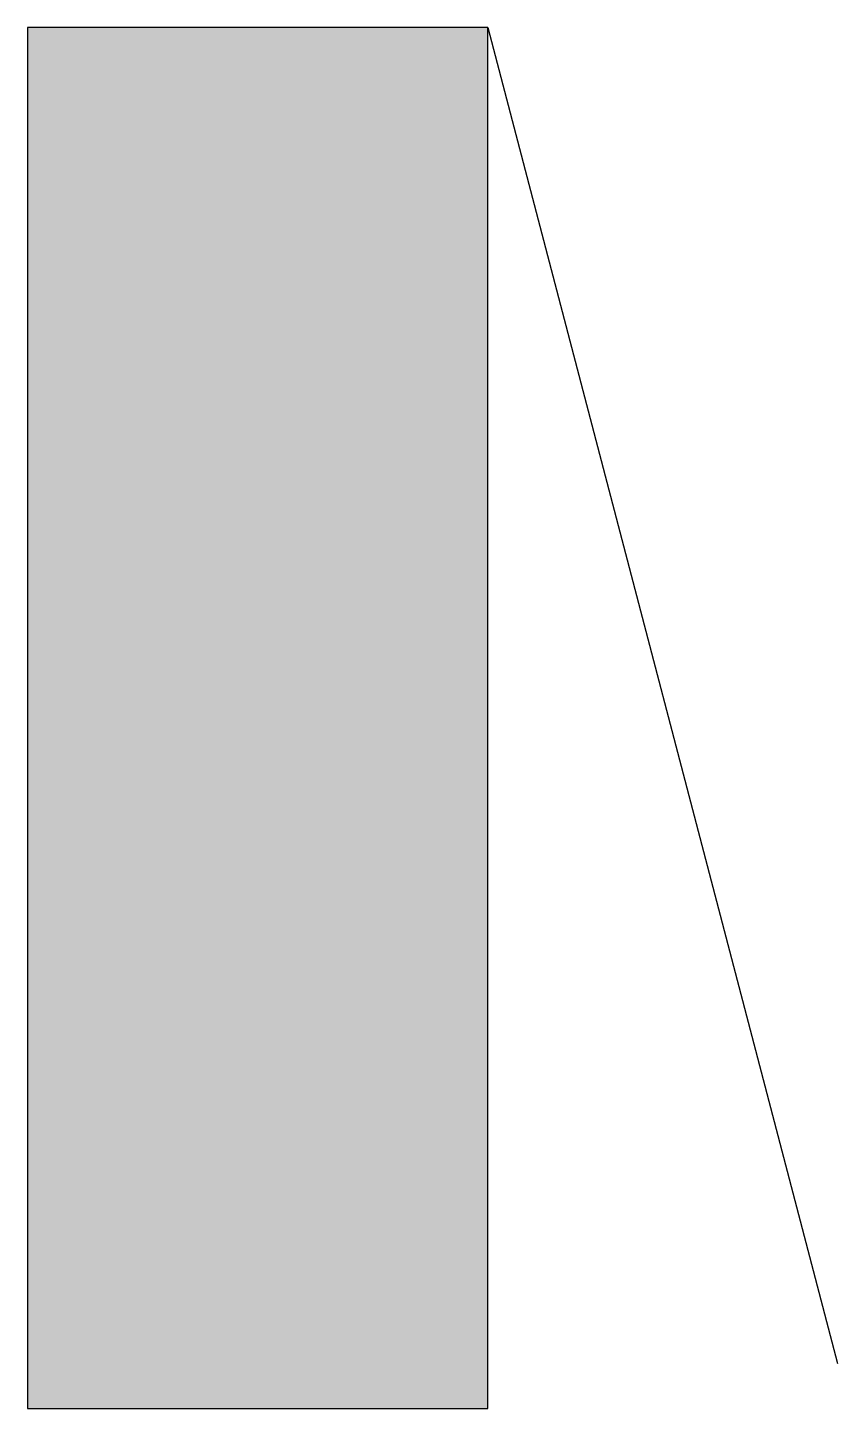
# Model space of a CAD drawing. Extents: x 990.922 to 991.087, y 364.234 to 364.515.
import ezdxf

# ---------------------------------------------------------------- set-up
doc = ezdxf.new("R2010")
doc.units = 0
doc.header["$LTSCALE"] = 666.666667
doc.header["$MEASUREMENT"] = 0
doc.layers.get('0').update_dxf_attribs({"linetype": 'CONTINUOUS'})

msp = doc.modelspace()

# ---------------------------------------------------------------- linework, layer by layer
msp.add_line((991.01603, 364.5152), (991.08724, 364.24312))
msp.add_lwpolyline([(990.92228, 364.23395), (991.01603, 364.23395), (991.01603, 364.5152), (990.92228, 364.5152)], close=True)
msp.add_solid([(990.92228, 364.5152), (990.92228, 364.23395), (991.01603, 364.5152), (991.01603, 364.23395)])

doc.saveas('drawing.dxf')
